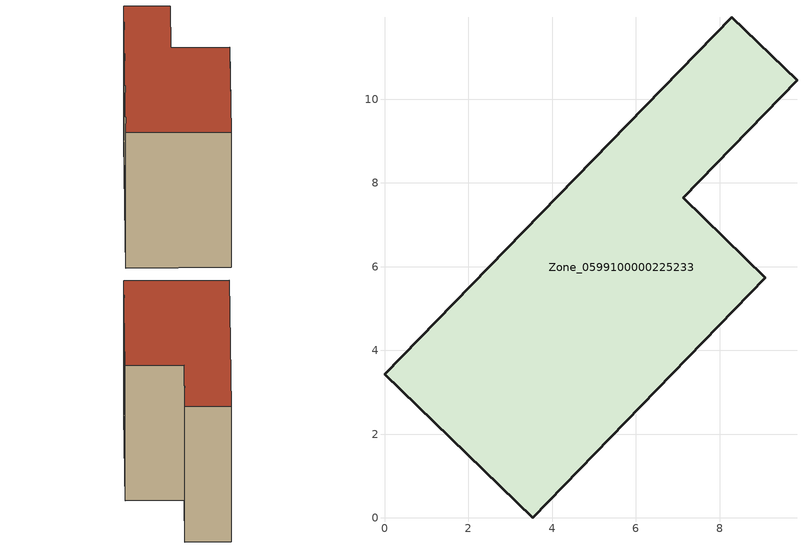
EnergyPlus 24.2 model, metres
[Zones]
Zone_0599100000225233
 floor ground (C_G): 0,3.43 8.29,11.96 9.85,10.45 7.13,7.65 9.09,5.74 3.54,0 z0
 wall outside (C_F): 3.54,0 9.09,5.74 7.13,7.65 9.85,10.45 8.29,11.96 0,3.43 3.54,0 z0:7.26
 roof outside (C_R): 8.29,11.96 0,3.43 3.54,0 9.09,5.74 7.13,7.65 9.85,10.45 z7.26
[BUILDING]
Pand.0599100000225233: North Axis=0; Terrain=City; Loads Convergence Tolerance Value=0.04; Temperature Convergence Tolerance Value=0.4; Solar Distribution=FullExterior; Maximum Number of Warmup Days=25; Minimum Number of Warmup Days=1
[Site:Location]
Rotterdam.The.Hague.AP_ZH_NLD Design_Conditions: Latitude=51.96; Longitude=4.45; Time Zone=1; Elevation=-4.5
[SITE:GROUNDTEMPERATURE:BUILDINGSURFACE]
18, 18, 18, 18, 18, 18, 18, 18, 18, 18, 18, 18
[MATERIAL] Thermal Absorptance=0.9; Solar Absorptance=0.7; Visible Absorptance=0.7
Name | Roughness | Thickness | Conductivity | Density | Specific Heat
G.TI.1946 | MediumSmooth | 0.15 | 1 | 540 | 1210
F.TI.1946 | Rough | 0.3 | 0.857143 | 1920 | 840
R.TI.1946 | MediumRough | 0.2 | 0.1 | 1500 | 1000
[CONSTRUCTION]
C_G: G.TI.1946
C_F: F.TI.1946
C_R: R.TI.1946
[ZONE]
Zone_0599100000225233: Type=1; Multiplier=1; Ceiling Height=Autocalculate; Volume=Autocalculate; Floor Area=autocalculate; Part of Total Floor Area=Yes
[ZONEINFILTRATION:DESIGNFLOWRATE]
Infil_Zone_0599100000225233: Zone or ZoneList or Space or SpaceList=Zone_0599100000225233; Schedule=AlwaysOn; Design Flow Rate Calculation Method=Flow/Area; Flow Rate per Floor Area=0.003; Constant Term Coefficient=1; Temperature Term Coefficient=0; Velocity Term Coefficient=0; Velocity Squared Term Coefficient=0
[HVACTEMPLATE:ZONE:IDEALLOADSAIRSYSTEM]
Zone_0599100000225233: Maximum Heating Supply Air Temperature=50; Minimum Cooling Supply Air Temperature=13; Maximum Heating Supply Air Humidity Ratio=0.0156; Minimum Cooling Supply Air Humidity Ratio=0.0077; Heating Limit=NoLimit; Cooling Limit=NoLimit; Dehumidification Control Type=ConstantSensibleHeatRatio; Cooling Sensible Heat Ratio=0.7; Dehumidification Setpoint=60; Humidification Control Type=None; Humidification Setpoint=30; Outdoor Air Method=None; Outdoor Air Flow Rate per Person=0.00944; Outdoor Air Flow Rate per Zone Floor Area=0; Outdoor Air Flow Rate per Zone=0; Demand Controlled Ventilation Type=None; Outdoor Air Economizer Type=NoEconomizer; Heat Recovery Type=None; Sensible Heat Recovery Effectiveness=0.7; Latent Heat Recovery Effectiveness=0.65
[ZONECONTROL:THERMOSTAT]
ThermostatControl_Zone_0599100000225233: Zone or ZoneList=Zone_0599100000225233; Control Type Schedule=DualSetpointControlType; Control 1=Thermostat_Zone_0599100000225233; Temperature Difference Between Cutout And Setpoint=0
[THERMOSTATSETPOINT:DUALSETPOINT]
Thermostat_Zone_0599100000225233: Heating Setpoint Temperature Schedule=HeatingSetpoint_Zone_0599100000225233; Cooling Setpoint Temperature Schedule=CoolingSetpoint_Zone_0599100000225233
[SCHEDULE:COMPACT]
HeatingSetpoint_Zone_0599100000225233: Through: 12/31, For: AllDays, Until: 24:00, 21
CoolingSetpoint_Zone_0599100000225233: Through: 12/31, For: AllDays, Until: 24:00, 24
DualSetpointControlType: Through: 12/31, For: AllDays, Until: 24:00, 4
AlwaysOn: Through: 12/31, For: AllDays, Until: 24:00, 1
